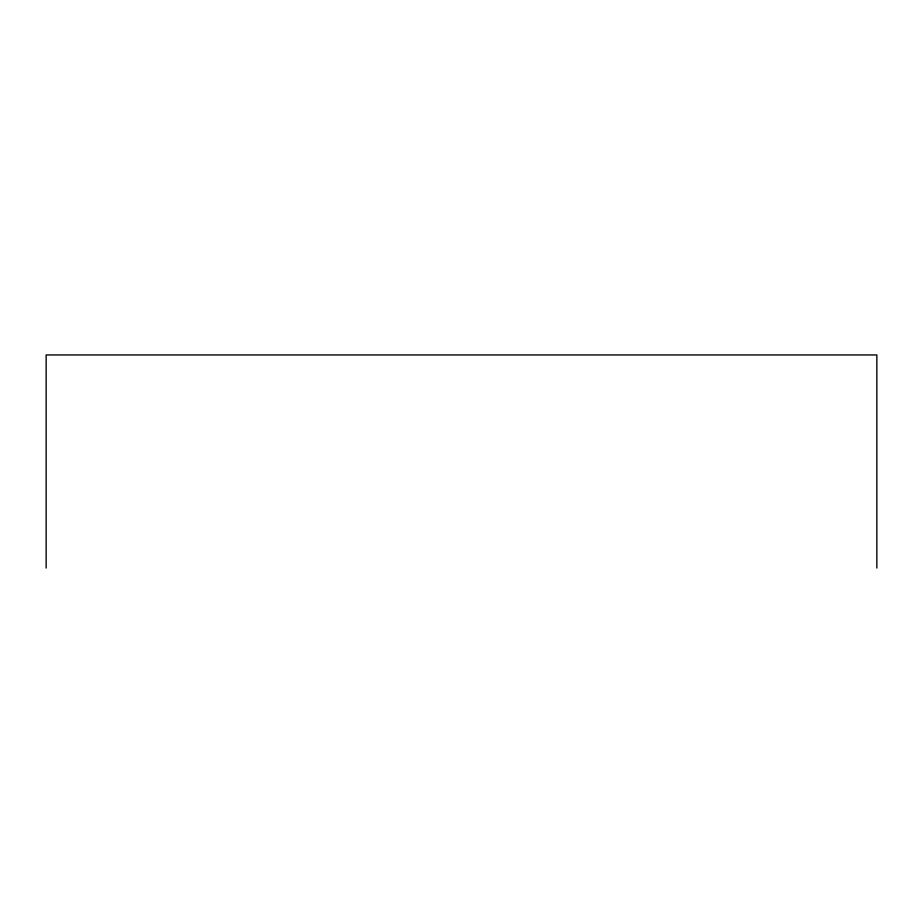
<?xml version="1.0" encoding="UTF-8"?>
<svg xmlns="http://www.w3.org/2000/svg" width="923" height="923" viewBox="0 0 923 923"><rect width="100%" height="100%" fill="white"/><g stroke="black" fill="none" stroke-linecap="round" stroke-linejoin="round"><path stroke-width="1.38" d="M876.85 568.049L876.85 354.951L46.15 354.951L46.15 568.049"/></g></svg>
